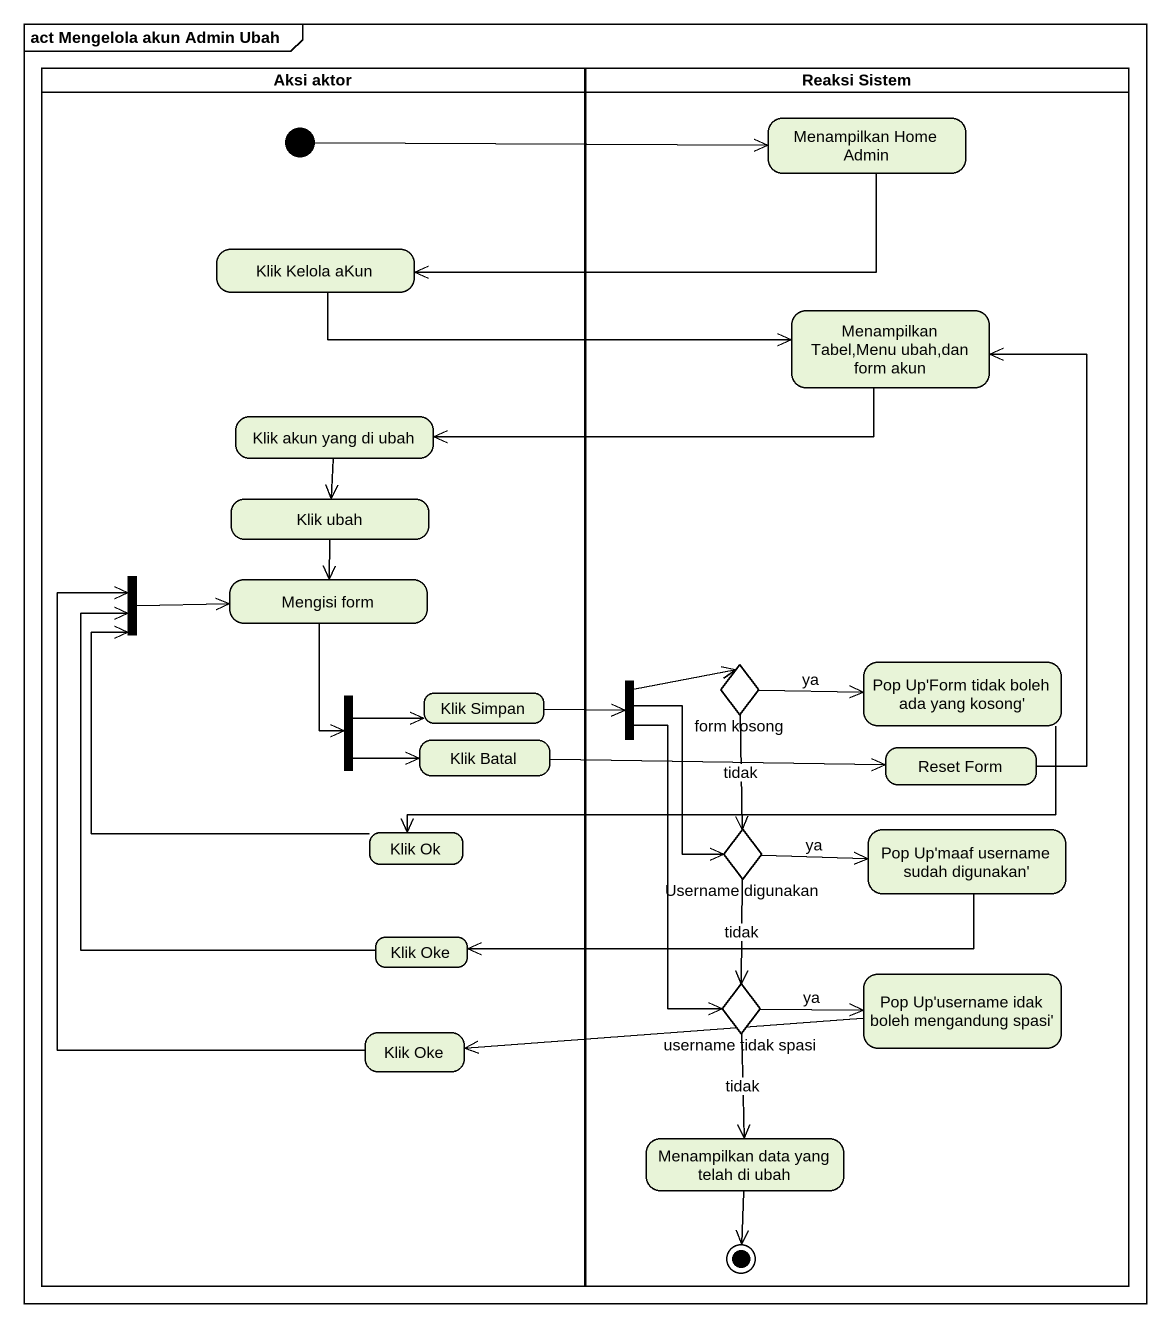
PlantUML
@startuml
mainframe act Mengelola akun Admin Ubah
hide empty description
state "Aksi aktor" as Aksi_aktor <<partition>> {
  state initial1 <<start>>
  state "Klik Kelola aKun" as Klik_Kelola_aKun
  state "Klik akun yang di ubah" as Klik_akun_yang_di_ubah
  state "Klik ubah" as Klik_ubah
  state fork1 <<join>>
  state "Mengisi form" as Mengisi_form
  state fork2 <<fork>>
  state "Klik Simpan" as Klik_Simpan
  state "Klik Batal" as Klik_Batal
  state "Klik Ok" as Klik_Ok
  state "Klik Oke" as Klik_Oke
  state "Klik Oke" as Klik_Oke_2
}
state "Reaksi Sistem" as Reaksi_Sistem <<partition>> {
  state "Menampilkan Home Admin" as Menampilkan_Home_Admin
  state "Menampilkan Tabel,Menu ubah,dan form akun" as Menampilkan_Tabel_Menu_ubah
  state fork3 <<fork>>
  state "form kosong" as form_kosong <<choice>>
  state "Pop Up'Form tidak boleh ada yang kosong'" as Pop_Up_Form_tidak_boleh_ada
  state "Reset Form" as Reset_Form
  state "Username digunakan" as Username_digunakan <<choice>>
  state "Pop Up'maaf username sudah digunakan'" as Pop_Up_maaf_username_sudah
  state "Pop Up'username idak boleh mengandung spasi'" as Pop_Up_username_idak_boleh
  state "username tidak spasi" as username_tidak_spasi <<choice>>
  state "Menampilkan data yang telah di ubah" as Menampilkan_data_yang_telah
  Menampilkan_data_yang_telah --> [*]
}
Menampilkan_Home_Admin -left-> Klik_Kelola_aKun
initial1 -right-> Menampilkan_Home_Admin
Klik_Kelola_aKun -right-> Menampilkan_Tabel_Menu_ubah
Menampilkan_Tabel_Menu_ubah -left-> Klik_akun_yang_di_ubah
Klik_akun_yang_di_ubah --> Klik_ubah
Klik_ubah --> Mengisi_form
fork1 -right-> Mengisi_form
Mengisi_form --> fork2
fork2 -right-> Klik_Simpan
fork2 -right-> Klik_Batal
Klik_Simpan -right-> fork3
fork3 -right-> form_kosong
fork3 --> Username_digunakan
fork3 --> username_tidak_spasi
form_kosong -right-> Pop_Up_Form_tidak_boleh_ada : ya
form_kosong --> Username_digunakan : tidak
Pop_Up_Form_tidak_boleh_ada -left-> Klik_Ok
Klik_Batal -right-> Reset_Form
Reset_Form -up-> Menampilkan_Tabel_Menu_ubah
Klik_Ok -up-> fork1
Username_digunakan -right-> Pop_Up_maaf_username_sudah : ya
Username_digunakan --> username_tidak_spasi : tidak
Pop_Up_maaf_username_sudah -left-> Klik_Oke
Klik_Oke -up-> fork1
Pop_Up_username_idak_boleh -left-> Klik_Oke_2
Klik_Oke_2 -up-> fork1
username_tidak_spasi -right-> Pop_Up_username_idak_boleh : ya
username_tidak_spasi --> Menampilkan_data_yang_telah : tidak
@enduml
